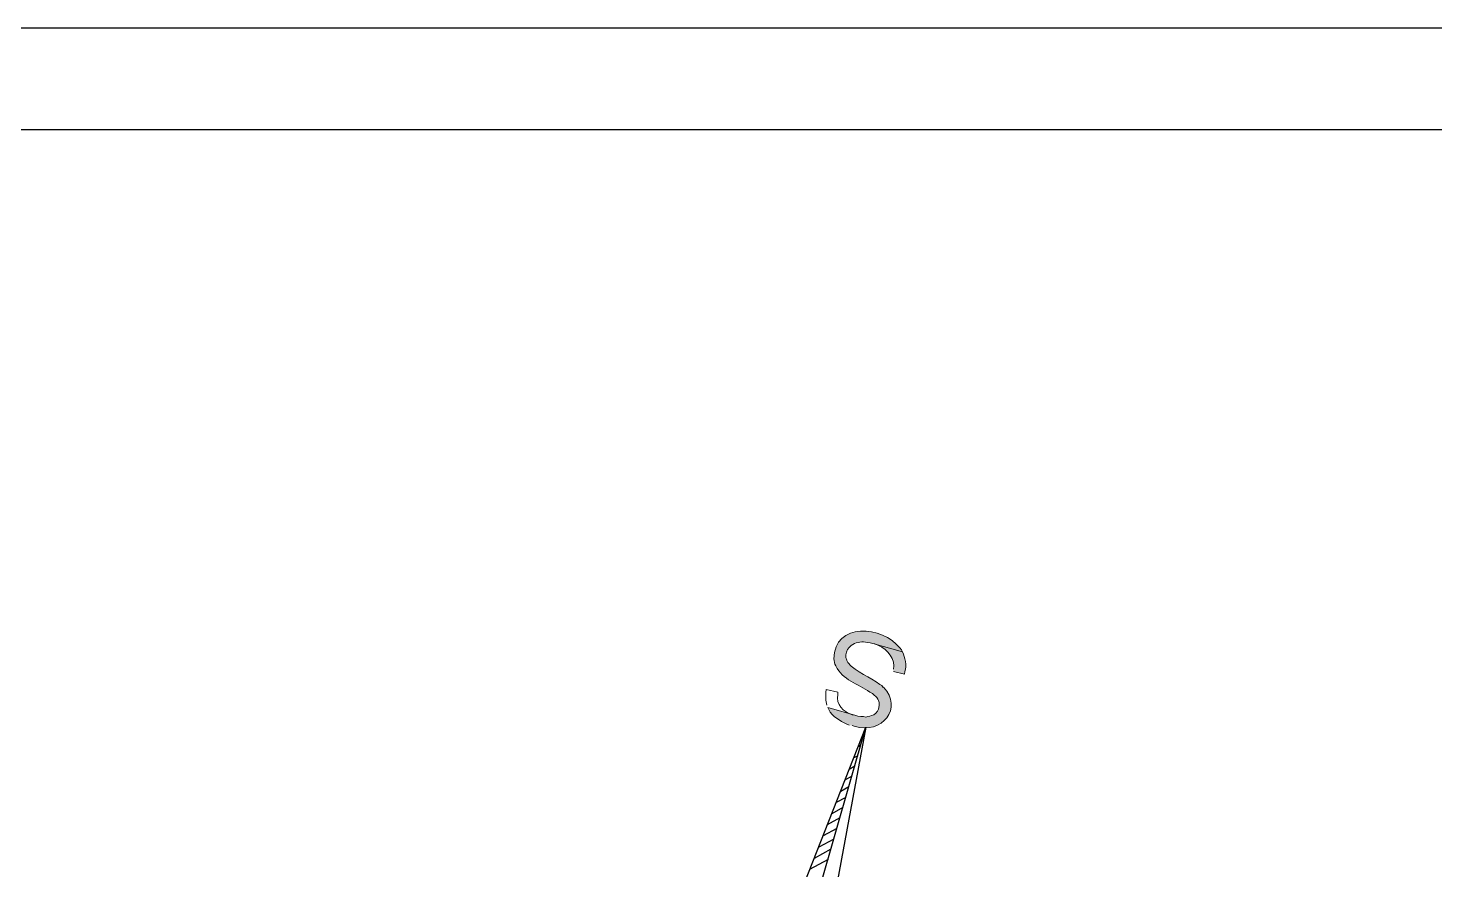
# Model space of a CAD drawing. Header units: inches. Extents: x 5 to 295, y 10 to 227.
# Drawn here: x 216 to 238.17, y 213.37 to 226.63 of the extents above; entities that cross this region are included whole.
import ezdxf

# ---------------------------------------------------------------- set-up
doc = ezdxf.new("R2010")
doc.units = ezdxf.units.IN
doc.header["$MEASUREMENT"] = 0
doc.layers.add('1- 1', color=1, linetype='Continuous')

msp = doc.modelspace()

# ---------------------------------------------------------------- hatches: boundary and pattern name
at = {"layer": '1- 1'}
h = msp.add_hatch(color=256, dxfattribs=at)
edge = h.paths.add_edge_path()
edge.add_spline(control_points=[(228.986, 215.645), (228.986, 215.645), (229.017, 215.637), (229.017, 215.637), (229.461, 215.5), (229.792, 215.922), (229.476, 216.253), (229.476, 216.253), (229.468, 216.253), (229.468, 216.253), (229.468, 216.253), (229.452, 216.276), (229.452, 216.276), (229.452, 216.276), (229.42, 216.292), (229.42, 216.292), (229.269, 216.417), (229.048, 216.481), (228.915, 216.64), (228.915, 216.64), (228.899, 216.671), (228.899, 216.671), (228.899, 216.671), (228.899, 216.679), (228.899, 216.679), (228.899, 216.679), (228.883, 216.719), (228.883, 216.719), (228.876, 216.778), (228.901, 216.833), (228.938, 216.877), (228.938, 216.877), (228.97, 216.908), (228.97, 216.908), (228.97, 216.908), (228.994, 216.924), (228.994, 216.924), (229.068, 216.961), (229.141, 216.977), (229.223, 216.956), (229.223, 216.956), (229.27, 216.948), (229.27, 216.948), (229.27, 216.948), (229.31, 216.94), (229.31, 216.94), (229.31, 216.94), (229.776, 216.806), (229.776, 216.806), (229.776, 216.806), (229.76, 216.837), (229.76, 216.837), (229.76, 216.837), (229.736, 216.869), (229.736, 216.869), (229.466, 217.219), (228.7, 217.283), (228.694, 216.695), (228.694, 216.695), (228.709, 216.616), (228.709, 216.616), (228.709, 216.616), (228.725, 216.585), (228.725, 216.585), (228.833, 216.37), (229.076, 216.298), (229.262, 216.174), (229.262, 216.174), (229.302, 216.15), (229.302, 216.15), (229.302, 216.15), (229.333, 216.126), (229.333, 216.126), (229.333, 216.126), (229.357, 216.103), (229.357, 216.103), (229.357, 216.103), (229.373, 216.087), (229.373, 216.087), (229.373, 216.087), (229.389, 216.063), (229.389, 216.063), (229.389, 216.063), (229.397, 216.039), (229.397, 216.039), (229.397, 216.039), (229.412, 216.008), (229.412, 216.008), (229.412, 216.008), (229.412, 215.968), (229.412, 215.968), (229.412, 215.968), (229.404, 215.929), (229.404, 215.929), (229.404, 215.929), (229.397, 215.905), (229.397, 215.905), (229.397, 215.905), (229.381, 215.874), (229.381, 215.874), (229.381, 215.874), (229.357, 215.842), (229.357, 215.842), (229.357, 215.842), (229.325, 215.818), (229.325, 215.818), (229.325, 215.818), (229.286, 215.803), (229.286, 215.803), (229.286, 215.803), (229.262, 215.795), (229.262, 215.795), (229.262, 215.795), (229.231, 215.787), (229.231, 215.787), (229.231, 215.787), (229.199, 215.779), (229.199, 215.779), (229.199, 215.779), (229.16, 215.787), (229.16, 215.787), (229.16, 215.787), (229.12, 215.787), (229.12, 215.787), (229.12, 215.787), (229.073, 215.795), (229.073, 215.795), (229.073, 215.795), (229.025, 215.81), (229.025, 215.81), (229.025, 215.81), (228.599, 215.929), (228.599, 215.929), (228.599, 215.929), (228.615, 215.897), (228.615, 215.897), (228.674, 215.786), (228.79, 215.721), (228.899, 215.668), (228.899, 215.668), (228.938, 215.652), (228.938, 215.652)], knot_values=[0, 0, 0, 0, 0.035278, 0.035278, 0.035278, 0.070556, 0.070556, 0.070556, 0.105833, 0.105833, 0.105833, 0.141111, 0.141111, 0.141111, 0.176389, 0.176389, 0.176389, 0.211667, 0.211667, 0.211667, 0.246944, 0.246944, 0.246944, 0.282222, 0.282222, 0.282222, 0.3175, 0.3175, 0.3175, 0.352778, 0.352778, 0.352778, 0.388056, 0.388056, 0.388056, 0.423333, 0.423333, 0.423333, 0.458611, 0.458611, 0.458611, 0.493889, 0.493889, 0.493889, 0.529167, 0.529167, 0.529167, 0.564444, 0.564444, 0.564444, 0.599722, 0.599722, 0.599722, 0.635, 0.635, 0.635, 0.670278, 0.670278, 0.670278, 0.705556, 0.705556, 0.705556, 0.740833, 0.740833, 0.740833, 0.776111, 0.776111, 0.776111, 0.811389, 0.811389, 0.811389, 0.846667, 0.846667, 0.846667, 0.881944, 0.881944, 0.881944, 0.917222, 0.917222, 0.917222, 0.9525, 0.9525, 0.9525, 0.987778, 0.987778, 0.987778, 1.023056, 1.023056, 1.023056, 1.058333, 1.058333, 1.058333, 1.093611, 1.093611, 1.093611, 1.128889, 1.128889, 1.128889, 1.164167, 1.164167, 1.164167, 1.199444, 1.199444, 1.199444, 1.234722, 1.234722, 1.234722, 1.27, 1.27, 1.27, 1.305278, 1.305278, 1.305278, 1.340556, 1.340556, 1.340556, 1.375833, 1.375833, 1.375833, 1.411111, 1.411111, 1.411111, 1.446389, 1.446389, 1.446389, 1.481667, 1.481667, 1.481667, 1.516944, 1.516944, 1.516944, 1.552222, 1.552222, 1.552222, 1.5875, 1.5875, 1.5875, 1.622778, 1.622778, 1.622778, 1.658056, 1.658056, 1.658056, 1.658056], degree=3, periodic=0)
edge.add_line((228.938, 215.652), (228.986, 215.645))
h = msp.add_hatch(color=256, dxfattribs=at)
edge = h.paths.add_edge_path()
edge.add_spline(control_points=[(229.634, 216.498), (229.634, 216.498), (229.807, 216.458), (229.807, 216.458), (229.807, 216.458), (229.815, 216.498), (229.815, 216.498), (229.844, 216.586), (229.82, 216.724), (229.776, 216.806), (229.776, 216.806), (229.31, 216.94), (229.31, 216.94), (229.31, 216.94), (229.341, 216.932), (229.341, 216.932), (229.496, 216.878), (229.636, 216.757), (229.641, 216.585), (229.641, 216.585), (229.634, 216.537), (229.634, 216.537)], knot_values=[0, 0, 0, 0, 0.035278, 0.035278, 0.035278, 0.070556, 0.070556, 0.070556, 0.105833, 0.105833, 0.105833, 0.141111, 0.141111, 0.141111, 0.176389, 0.176389, 0.176389, 0.211667, 0.211667, 0.211667, 0.246944, 0.246944, 0.246944, 0.246944], degree=3, periodic=0)
edge.add_line((229.634, 216.537), (229.634, 216.498))

# ---------------------------------------------------------------- linework, layer by layer
at = {"layer": '1- 1', "lineweight": 25}
for points in [[(4.72, 226.632), (4.72, 11.529), (294.863, 11.529), (294.863, 226.632), (4.72, 226.632)], [(250.194, 225.028), (6.229, 225.028), (6.229, 12.524)], [(225.652, 206.616), (229.199, 215.621), (227.438, 206.103)], [(226.292, 205.471), (229.199, 215.621)], [(229.167, 215.502), (229.152, 215.487)], [(229.12, 215.336), (229.081, 215.313)], [(229.025, 215.005), (228.938, 214.957)], [(229.073, 215.171), (229.01, 215.139)], [(228.978, 214.847), (228.867, 214.784)], [(228.931, 214.681), (228.804, 214.61)], [(228.836, 214.357), (228.662, 214.254)], [(228.883, 214.515), (228.733, 214.436)], [(228.788, 214.191), (228.591, 214.081)], [(228.741, 214.025), (228.528, 213.907)], [(228.646, 213.701), (228.386, 213.551)], [(228.694, 213.859), (228.457, 213.733)], [(228.607, 213.536), (228.314, 213.378)]]:
    msp.add_lwpolyline(points, dxfattribs=at)
at = {"layer": '1- 1', "lineweight": 0}
for points, knots in [([(228.986, 215.645), (228.986, 215.645), (229.017, 215.637), (229.017, 215.637), (229.461, 215.5), (229.792, 215.922), (229.476, 216.253), (229.476, 216.253), (229.468, 216.253), (229.468, 216.253), (229.468, 216.253), (229.452, 216.276), (229.452, 216.276), (229.452, 216.276), (229.42, 216.292), (229.42, 216.292), (229.269, 216.417), (229.048, 216.481), (228.915, 216.64), (228.915, 216.64), (228.899, 216.671), (228.899, 216.671), (228.899, 216.671), (228.899, 216.679), (228.899, 216.679), (228.899, 216.679), (228.883, 216.719), (228.883, 216.719), (228.876, 216.778), (228.901, 216.833), (228.938, 216.877), (228.938, 216.877), (228.97, 216.908), (228.97, 216.908), (228.97, 216.908), (228.994, 216.924), (228.994, 216.924), (229.068, 216.961), (229.141, 216.977), (229.223, 216.956), (229.223, 216.956), (229.27, 216.948), (229.27, 216.948), (229.27, 216.948), (229.31, 216.94), (229.31, 216.94), (229.31, 216.94), (229.776, 216.806), (229.776, 216.806), (229.776, 216.806), (229.76, 216.837), (229.76, 216.837), (229.76, 216.837), (229.736, 216.869), (229.736, 216.869), (229.466, 217.219), (228.7, 217.283), (228.694, 216.695), (228.694, 216.695), (228.709, 216.616), (228.709, 216.616), (228.709, 216.616), (228.725, 216.585), (228.725, 216.585), (228.833, 216.37), (229.076, 216.298), (229.262, 216.174), (229.262, 216.174), (229.302, 216.15), (229.302, 216.15), (229.302, 216.15), (229.333, 216.126), (229.333, 216.126), (229.333, 216.126), (229.357, 216.103), (229.357, 216.103), (229.357, 216.103), (229.373, 216.087), (229.373, 216.087), (229.373, 216.087), (229.389, 216.063), (229.389, 216.063), (229.389, 216.063), (229.397, 216.039), (229.397, 216.039), (229.397, 216.039), (229.412, 216.008), (229.412, 216.008), (229.412, 216.008), (229.412, 215.968), (229.412, 215.968), (229.412, 215.968), (229.404, 215.929), (229.404, 215.929), (229.404, 215.929), (229.397, 215.905), (229.397, 215.905), (229.397, 215.905), (229.381, 215.874), (229.381, 215.874), (229.381, 215.874), (229.357, 215.842), (229.357, 215.842), (229.357, 215.842), (229.325, 215.818), (229.325, 215.818), (229.325, 215.818), (229.286, 215.803), (229.286, 215.803), (229.286, 215.803), (229.262, 215.795), (229.262, 215.795), (229.262, 215.795), (229.231, 215.787), (229.231, 215.787), (229.231, 215.787), (229.199, 215.779), (229.199, 215.779), (229.199, 215.779), (229.16, 215.787), (229.16, 215.787), (229.16, 215.787), (229.12, 215.787), (229.12, 215.787), (229.12, 215.787), (229.073, 215.795), (229.073, 215.795), (229.073, 215.795), (229.025, 215.81), (229.025, 215.81), (229.025, 215.81), (228.599, 215.929), (228.599, 215.929), (228.599, 215.929), (228.615, 215.897), (228.615, 215.897), (228.674, 215.786), (228.79, 215.721), (228.899, 215.668), (228.899, 215.668), (228.938, 215.652), (228.938, 215.652)], [0, 0, 0, 0, 1, 1, 1, 2, 2, 2, 3, 3, 3, 4, 4, 4, 5, 5, 5, 6, 6, 6, 7, 7, 7, 8, 8, 8, 9, 9, 9, 10, 10, 10, 11, 11, 11, 12, 12, 12, 13, 13, 13, 14, 14, 14, 15, 15, 15, 16, 16, 16, 17, 17, 17, 18, 18, 18, 19, 19, 19, 20, 20, 20, 21, 21, 21, 22, 22, 22, 23, 23, 23, 24, 24, 24, 25, 25, 25, 26, 26, 26, 27, 27, 27, 28, 28, 28, 29, 29, 29, 30, 30, 30, 31, 31, 31, 32, 32, 32, 33, 33, 33, 34, 34, 34, 35, 35, 35, 36, 36, 36, 37, 37, 37, 38, 38, 38, 39, 39, 39, 40, 40, 40, 41, 41, 41, 42, 42, 42, 43, 43, 43, 44, 44, 44, 45, 45, 45, 46, 46, 46, 47, 47, 47, 47]), ([(229.634, 216.498), (229.634, 216.498), (229.807, 216.458), (229.807, 216.458), (229.807, 216.458), (229.815, 216.498), (229.815, 216.498), (229.844, 216.586), (229.82, 216.724), (229.776, 216.806), (229.776, 216.806), (229.31, 216.94), (229.31, 216.94), (229.31, 216.94), (229.341, 216.932), (229.341, 216.932), (229.496, 216.878), (229.636, 216.757), (229.641, 216.585), (229.641, 216.585), (229.634, 216.537), (229.634, 216.537)], [0, 0, 0, 0, 1, 1, 1, 2, 2, 2, 3, 3, 3, 4, 4, 4, 5, 5, 5, 6, 6, 6, 7, 7, 7, 7]), ([(228.599, 215.929), (228.599, 215.929), (229.025, 215.81), (229.025, 215.81), (229.025, 215.81), (228.986, 215.818), (228.986, 215.818), (228.848, 215.86), (228.725, 215.981), (228.757, 216.134), (228.757, 216.134), (228.757, 216.174), (228.757, 216.174), (228.757, 216.174), (228.575, 216.213), (228.575, 216.213), (228.575, 216.213), (228.567, 216.166), (228.567, 216.166), (228.567, 216.166), (228.567, 216.047), (228.567, 216.047), (228.567, 216.047), (228.583, 215.968), (228.583, 215.968)], [0, 0, 0, 0, 1, 1, 1, 2, 2, 2, 3, 3, 3, 4, 4, 4, 5, 5, 5, 6, 6, 6, 7, 7, 7, 8, 8, 8, 8])]:
    msp.add_open_spline(points, degree=3, knots=knots, dxfattribs=at)

doc.saveas('drawing.dxf')
